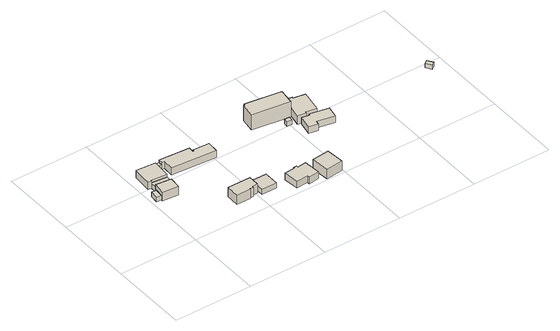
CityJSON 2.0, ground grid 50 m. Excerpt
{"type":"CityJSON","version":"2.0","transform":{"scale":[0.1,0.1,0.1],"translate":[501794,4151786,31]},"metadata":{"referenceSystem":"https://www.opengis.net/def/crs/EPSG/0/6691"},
"CityObjects":{
"building1":{"type":"Building","attributes":{"usage":"461","yearOfConstruction":"0001","measuredHeight":5.4,"storeysAboveGround":9999,"BuildingIDAttribute.prefecture":"07","BuildingIDAttribute.city":"07212","BuildingDetailAttribute.totalFloorArea":-9999,"BuildingDetailAttribute.buildingFootprintArea":-9999,"BuildingDetailAttribute.buildingRoofEdgeArea":-9999,"BuildingDetailAttribute.buildingStructureType":"611","BuildingDetailAttribute.buildingStructureOrgType":"9","BuildingDetailAttribute.majorUsage":"9","BuildingDetailAttribute.orgUsage":"999","BuildingDetailAttribute.surveyYear":"0001"},"geometry":[{"type":"Solid","lod":"1","boundaries":[[[[0,1,2,3]],[[2,4,5,3]],[[1,6,4,2]],[[0,7,6,1]],[[3,5,7,0]],[[4,6,7,5]]]]}]},
"building2":{"type":"Building","attributes":{"usage":"461","yearOfConstruction":"0001","measuredHeight":6.7,"storeysAboveGround":9999,"BuildingIDAttribute.prefecture":"07","BuildingIDAttribute.city":"07212","BuildingDetailAttribute.totalFloorArea":-9999,"BuildingDetailAttribute.buildingFootprintArea":-9999,"BuildingDetailAttribute.buildingRoofEdgeArea":-9999,"BuildingDetailAttribute.buildingStructureType":"611","BuildingDetailAttribute.buildingStructureOrgType":"9","BuildingDetailAttribute.majorUsage":"9","BuildingDetailAttribute.orgUsage":"999","BuildingDetailAttribute.surveyYear":"0001"},"geometry":[{"type":"Solid","lod":"1","boundaries":[[[[8,9,10,11]],[[10,12,13,11]],[[9,14,12,10]],[[8,15,14,9]],[[11,13,15,8]],[[12,14,15,13]]]]}]},
"building3":{"type":"Building","attributes":{"usage":"461","yearOfConstruction":"0001","measuredHeight":4.1,"storeysAboveGround":9999,"BuildingIDAttribute.prefecture":"07","BuildingIDAttribute.city":"07212","BuildingDetailAttribute.totalFloorArea":-9999,"BuildingDetailAttribute.buildingFootprintArea":-9999,"BuildingDetailAttribute.buildingRoofEdgeArea":-9999,"BuildingDetailAttribute.buildingStructureType":"611","BuildingDetailAttribute.buildingStructureOrgType":"9","BuildingDetailAttribute.majorUsage":"9","BuildingDetailAttribute.orgUsage":"999","BuildingDetailAttribute.surveyYear":"0001"},"geometry":[{"type":"Solid","lod":"1","boundaries":[[[[16,17,18,19]],[[18,20,21,19]],[[17,22,20,18]],[[16,23,22,17]],[[19,21,23,16]],[[20,22,23,21]]]]}]},
"building4":{"type":"Building","attributes":{"usage":"461","yearOfConstruction":"0001","measuredHeight":7.5,"storeysAboveGround":9999,"BuildingIDAttribute.prefecture":"07","BuildingIDAttribute.city":"07212","BuildingDetailAttribute.totalFloorArea":-9999,"BuildingDetailAttribute.buildingFootprintArea":-9999,"BuildingDetailAttribute.buildingRoofEdgeArea":-9999,"BuildingDetailAttribute.buildingStructureType":"611","BuildingDetailAttribute.buildingStructureOrgType":"9","BuildingDetailAttribute.majorUsage":"9","BuildingDetailAttribute.orgUsage":"999","BuildingDetailAttribute.surveyYear":"0001"},"geometry":[{"type":"Solid","lod":"1","boundaries":[[[[24,25,26,27,28,29]],[[28,30,31,29]],[[27,32,30,28]],[[26,33,32,27]],[[25,34,33,26]],[[24,35,34,25]],[[29,31,35,24]],[[30,32,33,34,35,31]]]]}]},
"building5":{"type":"Building","attributes":{"usage":"461","yearOfConstruction":"0001","measuredHeight":2.7,"storeysAboveGround":9999,"BuildingIDAttribute.prefecture":"07","BuildingIDAttribute.city":"07212","BuildingDetailAttribute.totalFloorArea":-9999,"BuildingDetailAttribute.buildingFootprintArea":-9999,"BuildingDetailAttribute.buildingRoofEdgeArea":-9999,"BuildingDetailAttribute.buildingStructureType":"611","BuildingDetailAttribute.buildingStructureOrgType":"9","BuildingDetailAttribute.majorUsage":"9","BuildingDetailAttribute.orgUsage":"999","BuildingDetailAttribute.surveyYear":"0001"},"geometry":[{"type":"Solid","lod":"1","boundaries":[[[[36,37,38,39]],[[38,40,41,39]],[[37,42,40,38]],[[36,43,42,37]],[[39,41,43,36]],[[40,42,43,41]]]]}]},
"building6":{"type":"Building","attributes":{"usage":"461","yearOfConstruction":"0001","measuredHeight":7.4,"storeysAboveGround":9999,"BuildingIDAttribute.prefecture":"07","BuildingIDAttribute.city":"07212","BuildingDetailAttribute.totalFloorArea":-9999,"BuildingDetailAttribute.buildingFootprintArea":-9999,"BuildingDetailAttribute.buildingRoofEdgeArea":-9999,"BuildingDetailAttribute.buildingStructureType":"611","BuildingDetailAttribute.buildingStructureOrgType":"9","BuildingDetailAttribute.majorUsage":"9","BuildingDetailAttribute.orgUsage":"999","BuildingDetailAttribute.surveyYear":"0001"},"geometry":[{"type":"Solid","lod":"1","boundaries":[[[[44,45,46,47,48,49,50,51]],[[50,52,53,51]],[[49,54,52,50]],[[48,55,54,49]],[[47,56,55,48]],[[46,57,56,47]],[[45,58,57,46]],[[44,59,58,45]],[[51,53,59,44]],[[52,54,55,56,57,58,59,53]]]]}]},
"building7":{"type":"Building","attributes":{"usage":"461","yearOfConstruction":"0001","measuredHeight":7.4,"storeysAboveGround":9999,"BuildingIDAttribute.prefecture":"07","BuildingIDAttribute.city":"07212","BuildingDetailAttribute.totalFloorArea":-9999,"BuildingDetailAttribute.buildingFootprintArea":-9999,"BuildingDetailAttribute.buildingRoofEdgeArea":-9999,"BuildingDetailAttribute.buildingStructureType":"611","BuildingDetailAttribute.buildingStructureOrgType":"9","BuildingDetailAttribute.majorUsage":"9","BuildingDetailAttribute.orgUsage":"999","BuildingDetailAttribute.surveyYear":"0001"},"geometry":[{"type":"Solid","lod":"1","boundaries":[[[[60,61,62,63,64,65,66,67,68,69]],[[68,70,71,69]],[[67,72,70,68]],[[66,73,72,67]],[[65,74,73,66]],[[64,75,74,65]],[[63,76,75,64]],[[62,77,76,63]],[[61,78,77,62]],[[60,79,78,61]],[[69,71,79,60]],[[70,72,73,74,75,76,77,78,79,71]]]]}]},
"building8":{"type":"Building","attributes":{"usage":"461","yearOfConstruction":"0001","measuredHeight":4.3,"storeysAboveGround":9999,"BuildingIDAttribute.prefecture":"07","BuildingIDAttribute.city":"07212","BuildingDetailAttribute.totalFloorArea":-9999,"BuildingDetailAttribute.buildingFootprintArea":-9999,"BuildingDetailAttribute.buildingRoofEdgeArea":-9999,"BuildingDetailAttribute.buildingStructureType":"611","BuildingDetailAttribute.buildingStructureOrgType":"9","BuildingDetailAttribute.majorUsage":"9","BuildingDetailAttribute.orgUsage":"999","BuildingDetailAttribute.surveyYear":"0001"},"geometry":[{"type":"Solid","lod":"1","boundaries":[[[[80,81,82,83]],[[82,84,85,83]],[[81,86,84,82]],[[80,87,86,81]],[[83,85,87,80]],[[84,86,87,85]]]]}]},
"building9":{"type":"Building","attributes":{"usage":"461","yearOfConstruction":"0001","measuredHeight":7.8,"storeysAboveGround":9999,"BuildingIDAttribute.prefecture":"07","BuildingIDAttribute.city":"07212","BuildingDetailAttribute.totalFloorArea":-9999,"BuildingDetailAttribute.buildingFootprintArea":-9999,"BuildingDetailAttribute.buildingRoofEdgeArea":-9999,"BuildingDetailAttribute.buildingStructureType":"611","BuildingDetailAttribute.buildingStructureOrgType":"9","BuildingDetailAttribute.majorUsage":"9","BuildingDetailAttribute.orgUsage":"999","BuildingDetailAttribute.surveyYear":"0001"},"geometry":[{"type":"Solid","lod":"1","boundaries":[[[[88,89,90,91,92,93,94,95,96,97]],[[96,98,99,97]],[[95,100,98,96]],[[94,101,100,95]],[[93,102,101,94]],[[92,103,102,93]],[[91,104,103,92]],[[90,105,104,91]],[[89,106,105,90]],[[88,107,106,89]],[[97,99,107,88]],[[98,100,101,102,103,104,105,106,107,99]]]]}]},
"building10":{"type":"Building","attributes":{"usage":"461","yearOfConstruction":"0001","measuredHeight":7.6,"storeysAboveGround":9999,"BuildingIDAttribute.prefecture":"07","BuildingIDAttribute.city":"07212","BuildingDetailAttribute.totalFloorArea":-9999,"BuildingDetailAttribute.buildingFootprintArea":-9999,"BuildingDetailAttribute.buildingRoofEdgeArea":-9999,"BuildingDetailAttribute.buildingStructureType":"611","BuildingDetailAttribute.buildingStructureOrgType":"9","BuildingDetailAttribute.majorUsage":"9","BuildingDetailAttribute.orgUsage":"999","BuildingDetailAttribute.surveyYear":"0001"},"geometry":[{"type":"Solid","lod":"1","boundaries":[[[[108,109,110,111]],[[110,112,113,111]],[[109,114,112,110]],[[108,115,114,109]],[[111,113,115,108]],[[112,114,115,113]]]]}]},
"building11":{"type":"Building","attributes":{"usage":"461","yearOfConstruction":"0001","measuredHeight":10.5,"storeysAboveGround":9999,"BuildingIDAttribute.prefecture":"07","BuildingIDAttribute.city":"07212","BuildingDetailAttribute.totalFloorArea":-9999,"BuildingDetailAttribute.buildingFootprintArea":-9999,"BuildingDetailAttribute.buildingRoofEdgeArea":-9999,"BuildingDetailAttribute.buildingStructureType":"611","BuildingDetailAttribute.buildingStructureOrgType":"9","BuildingDetailAttribute.majorUsage":"9","BuildingDetailAttribute.orgUsage":"999","BuildingDetailAttribute.surveyYear":"0001"},"geometry":[{"type":"Solid","lod":"1","boundaries":[[[[116,117,118,119,120,121]],[[120,122,123,121]],[[119,124,122,120]],[[118,125,124,119]],[[117,126,125,118]],[[116,127,126,117]],[[121,123,127,116]],[[122,124,125,126,127,123]]]]}]},
"building12":{"type":"Building","attributes":{"usage":"461","yearOfConstruction":"0001","measuredHeight":2.6,"storeysAboveGround":9999,"BuildingIDAttribute.prefecture":"07","BuildingIDAttribute.city":"07212","BuildingDetailAttribute.totalFloorArea":-9999,"BuildingDetailAttribute.buildingFootprintArea":-9999,"BuildingDetailAttribute.buildingRoofEdgeArea":-9999,"BuildingDetailAttribute.buildingStructureType":"611","BuildingDetailAttribute.buildingStructureOrgType":"9","BuildingDetailAttribute.majorUsage":"9","BuildingDetailAttribute.orgUsage":"999","BuildingDetailAttribute.surveyYear":"0001"},"geometry":[{"type":"Solid","lod":"1","boundaries":[[[[128,129,130,131]],[[130,132,133,131]],[[129,134,132,130]],[[128,135,134,129]],[[131,133,135,128]],[[132,134,135,133]]]]}]},
"building13":{"type":"Building","attributes":{"usage":"461","yearOfConstruction":"0001","measuredHeight":5.3,"storeysAboveGround":9999,"BuildingIDAttribute.prefecture":"07","BuildingIDAttribute.city":"07212","BuildingDetailAttribute.totalFloorArea":-9999,"BuildingDetailAttribute.buildingFootprintArea":-9999,"BuildingDetailAttribute.buildingRoofEdgeArea":-9999,"BuildingDetailAttribute.buildingStructureType":"611","BuildingDetailAttribute.buildingStructureOrgType":"9","BuildingDetailAttribute.majorUsage":"9","BuildingDetailAttribute.orgUsage":"999","BuildingDetailAttribute.surveyYear":"0001"},"geometry":[{"type":"Solid","lod":"1","boundaries":[[[[136,137,138,139,140,141,142,143]],[[142,144,145,143]],[[141,146,144,142]],[[140,147,146,141]],[[139,148,147,140]],[[138,149,148,139]],[[137,150,149,138]],[[136,151,150,137]],[[143,145,151,136]],[[144,146,147,148,149,150,151,145]]]]}]},
"building14":{"type":"Building","attributes":{"usage":"461","yearOfConstruction":"0001","measuredHeight":7.5,"storeysAboveGround":9999,"BuildingIDAttribute.prefecture":"07","BuildingIDAttribute.city":"07212","BuildingDetailAttribute.totalFloorArea":-9999,"BuildingDetailAttribute.buildingFootprintArea":-9999,"BuildingDetailAttribute.buildingRoofEdgeArea":-9999,"BuildingDetailAttribute.buildingStructureType":"611","BuildingDetailAttribute.buildingStructureOrgType":"9","BuildingDetailAttribute.majorUsage":"9","BuildingDetailAttribute.orgUsage":"999","BuildingDetailAttribute.surveyYear":"0001"},"geometry":[{"type":"Solid","lod":"1","boundaries":[[[[152,153,154,155,156,157,158,159]],[[158,160,161,159]],[[157,162,160,158]],[[156,163,162,157]],[[155,164,163,156]],[[154,165,164,155]],[[153,166,165,154]],[[152,167,166,153]],[[159,161,167,152]],[[160,162,163,164,165,166,167,161]]]]}]},
"building15":{"type":"Building","attributes":{"usage":"461","yearOfConstruction":"0001","measuredHeight":2,"storeysAboveGround":9999,"BuildingIDAttribute.prefecture":"07","BuildingIDAttribute.city":"07212","BuildingDetailAttribute.totalFloorArea":-9999,"BuildingDetailAttribute.buildingFootprintArea":-9999,"BuildingDetailAttribute.buildingRoofEdgeArea":-9999,"BuildingDetailAttribute.buildingStructureType":"611","BuildingDetailAttribute.buildingStructureOrgType":"9","BuildingDetailAttribute.majorUsage":"9","BuildingDetailAttribute.orgUsage":"999","BuildingDetailAttribute.surveyYear":"0001"},"geometry":[{"type":"Solid","lod":"1","boundaries":[[[[168,169,170,171]],[[170,172,173,171]],[[169,174,172,170]],[[168,175,174,169]],[[171,173,175,168]],[[172,174,175,173]]]]}]}
},
"vertices":[
[37,362,32],[5,365,32],[11,420,32],[42,417,32],[11,420,62],[42,417,62],[5,365,62],[37,362,62],
[137,343,32],[38,353,32],[45,430,32],[145,420,32],[45,430,90],[145,420,90],[38,353,90],[137,343,90],
[45,430,39],[49,473,39],[149,463,39],[145,420,39],[149,463,73],[145,420,73],[49,473,73],[45,430,73],
[149,465,40],[47,474,40],[47,468,40],[25,469,40],[35,593,40],[159,583,40],[35,593,90],[159,583,90],[25,469,90],[47,468,90],[47,474,90],[149,465,90],
[187,566,43],[171,567,43],[173,593,43],[188,592,43],[173,593,73],[188,592,73],[171,567,73],[187,566,73],
[346,95,26],[347,179,26],[494,178,26],[494,109,26],[459,109,26],[459,99,26],[437,100,26],[437,94,26],[437,100,90],[437,94,90],[459,99,90],[459,109,90],[494,109,90],[494,178,90],[347,179,90],[346,95,90],
[388,545,41],[389,556,41],[493,549,41],[487,474,41],[201,495,41],[206,563,41],[189,564,41],[191,593,41],[383,579,41],[381,545,41],[383,579,89],[381,545,89],[191,593,89],[189,564,89],[206,563,89],[201,495,89],[487,474,89],[493,549,89],[389,556,89],[388,545,89],
[510,91,21],[511,185,21],[608,185,21],[608,90,21],[608,185,56],[608,90,56],[511,185,56],[510,91,56],
[783,132,11],[837,138,11],[847,31,11],[779,24,11],[778,40,11],[704,33,11],[694,130,11],[761,136,11],[760,143,11],[782,145,11],[760,143,57],[782,145,57],[761,136,57],[694,130,57],[704,33,57],[778,40,57],[779,24,57],[847,31,57],[837,138,57],[783,132,57],
[886,9,5],[876,123,5],[985,133,5],[995,20,5],[985,133,70],[995,20,70],[876,123,70],[886,9,70],
[1054,649,13],[1040,549,13],[802,583,13],[815,675,13],[824,674,13],[825,682,13],[824,674,119],[825,682,119],[815,675,119],[802,583,119],[1040,549,119],[1054,649,119],
[1006,490,15],[974,494,15],[978,524,15],[1010,520,15],[978,524,45],[1010,520,45],[974,494,45],[1006,490,45],
[1224,448,9],[1209,371,9],[1098,394,9],[1093,370,9],[1036,381,9],[1054,471,9],[1104,461,9],[1106,472,9],[1104,461,54],[1106,472,54],[1054,471,54],[1036,381,54],[1093,370,54],[1098,394,54],[1209,371,54],[1224,448,54],
[1156,466,12],[1088,478,12],[1086,467,12],[1033,476,12],[1061,632,12],[1107,624,12],[1106,617,12],[1180,604,12],[1106,617,71],[1180,604,71],[1107,624,71],[1061,632,71],[1033,476,71],[1086,467,71],[1088,478,71],[1156,466,71],
[1905,435,8],[1882,471,8],[1904,486,8],[1927,450,8],[1904,486,38],[1927,450,38],[1882,471,38],[1905,435,38]
]}
